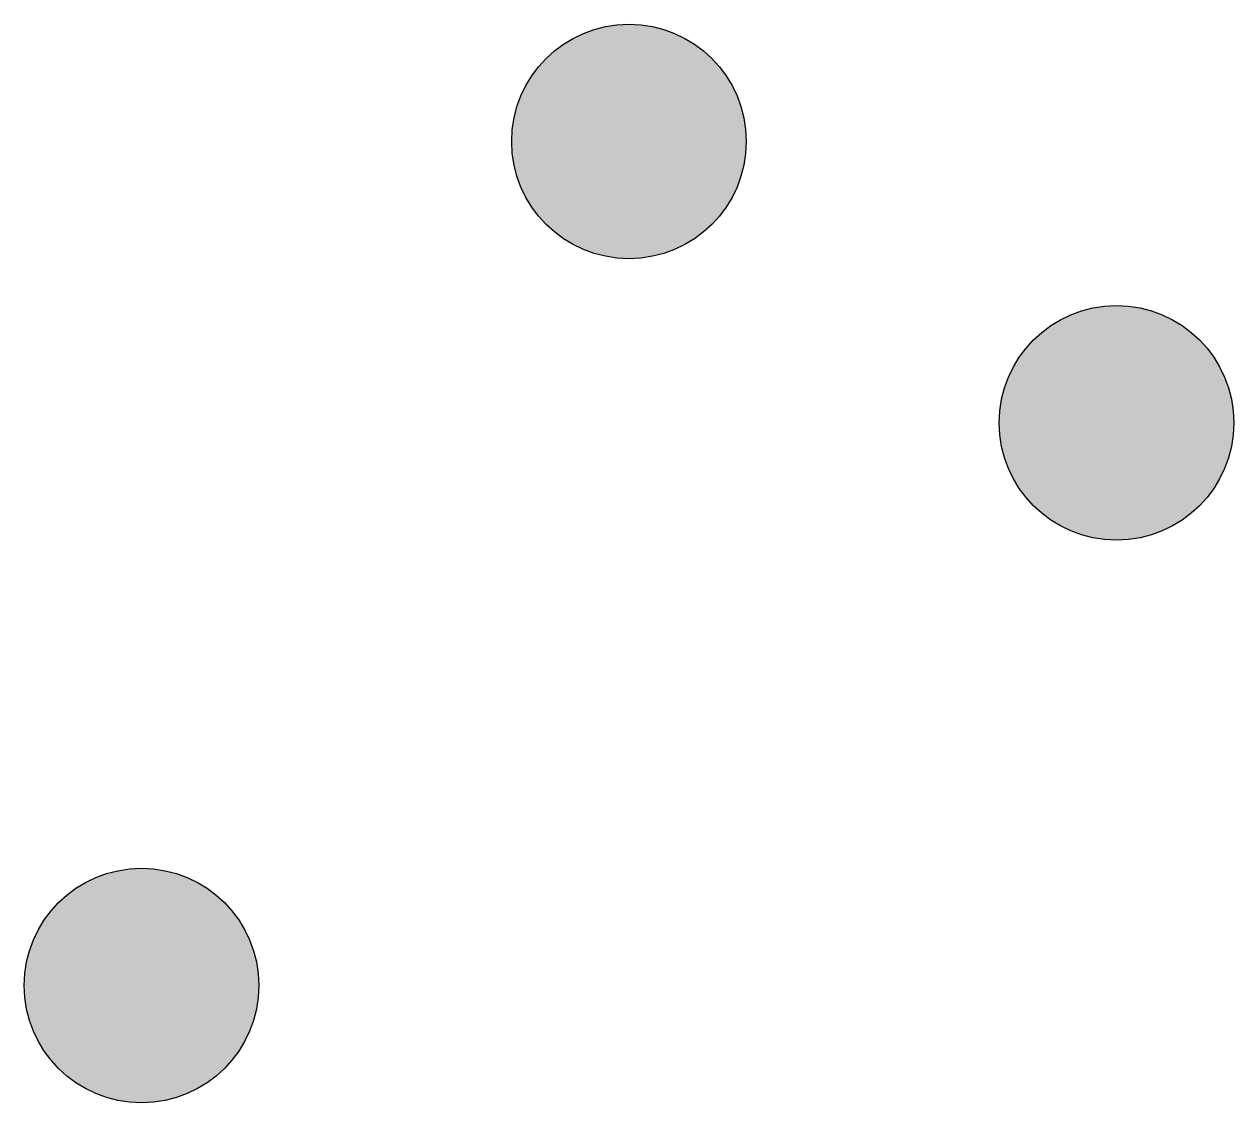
# Model space of a CAD drawing. Header units: millimetres. Extents: x -10097.684 to -10097.426, y -31.493 to -31.263.
import ezdxf

# ---------------------------------------------------------------- set-up
doc = ezdxf.new("R2010")
doc.units = ezdxf.units.MM
doc.layers.add('Tub_iso_conexões', color=2, linetype='Continuous')

msp = doc.modelspace()

# ---------------------------------------------------------------- hatches: boundary and pattern name
at = {"layer": 'Tub_iso_conexões'}
h = msp.add_hatch(color=1, dxfattribs=at)
edge = h.paths.add_edge_path()
edge.add_arc((-10097.55472, -31.28763), 0.025, 0, 360)
h = msp.add_hatch(color=1, dxfattribs=at)
edge = h.paths.add_edge_path()
edge.add_arc((-10097.45079, -31.34763), 0.025, 0, 360)
h = msp.add_hatch(color=1, dxfattribs=at)
edge = h.paths.add_edge_path()
edge.add_arc((-10097.65864, -31.46763), 0.025, 0, 360)

# ---------------------------------------------------------------- linework, layer by layer
for centre in [(-10097.55472, -31.28763), (-10097.45079, -31.34763), (-10097.65864, -31.46763)]:
    msp.add_circle(centre, 0.025, dxfattribs=at)

doc.saveas('drawing.dxf')
